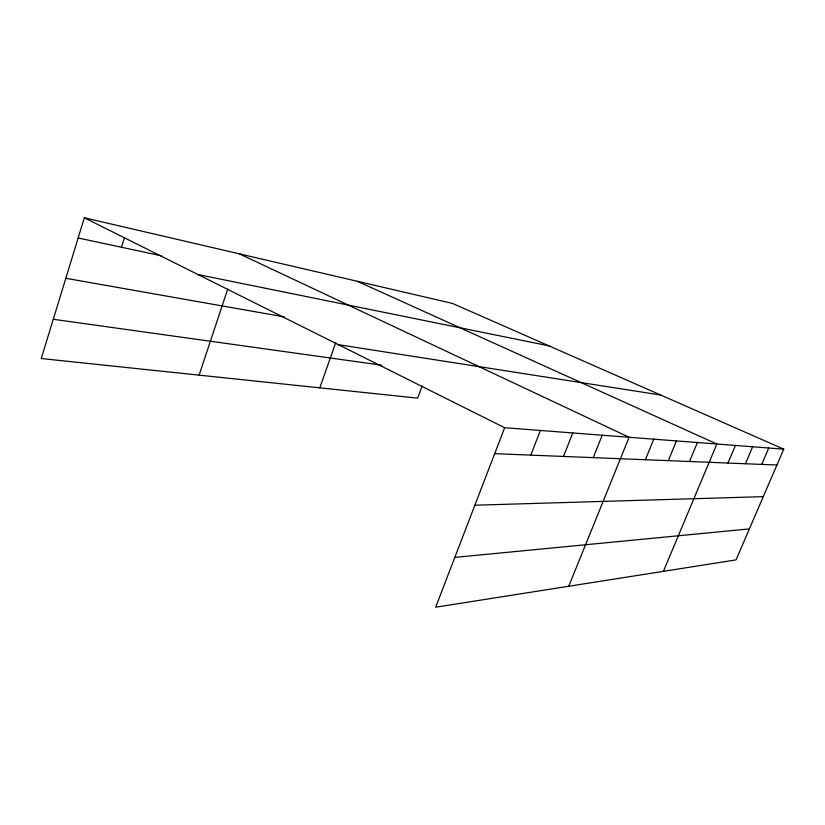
<?xml version="1.0" encoding="UTF-8"?>
<svg xmlns="http://www.w3.org/2000/svg" width="825" height="825" viewBox="0 0 825 825"><rect width="100%" height="100%" fill="white"/><g stroke="black" fill="none" stroke-linecap="round" stroke-linejoin="round"><path stroke-width="1.24" d="M783.75 449.161L504.663 427.721L435.662 607.221L736.024 559.897L783.75 449.161L452.543 303.445L84.346 217.779L41.25 358.535L417.646 398.135L422.091 386.069M121.43 247.252L124.472 237.538M199.114 375.138L227.679 289.173M319.801 387.843L335.785 342.478M530.784 455.122L540.416 430.464M563.485 456.442L572.777 432.95M593.227 457.638L602.209 435.208M568.745 586.255L629.104 437.281L239.415 253.852M645.356 459.731L653.771 439.168M668.312 460.649L676.469 440.911M689.525 461.505L697.424 442.53M663.393 571.343L716.842 444.015L357.338 281.294M727.959 463.052L735.405 445.438M745.429 463.753L752.658 446.768M761.712 464.403L768.735 448.006M454.812 557.401L749.378 528.908M474.88 505.209L763.28 496.65M494.691 453.678L776.913 465.011M53.274 319.265L381.666 365.186M338.456 344.695L660.66 395.01M65.825 278.293L284.223 316.882M198.062 274.57L548.883 345.83M78.158 238.002L161.556 255.833M84.346 217.779L504.663 427.721"/></g></svg>
